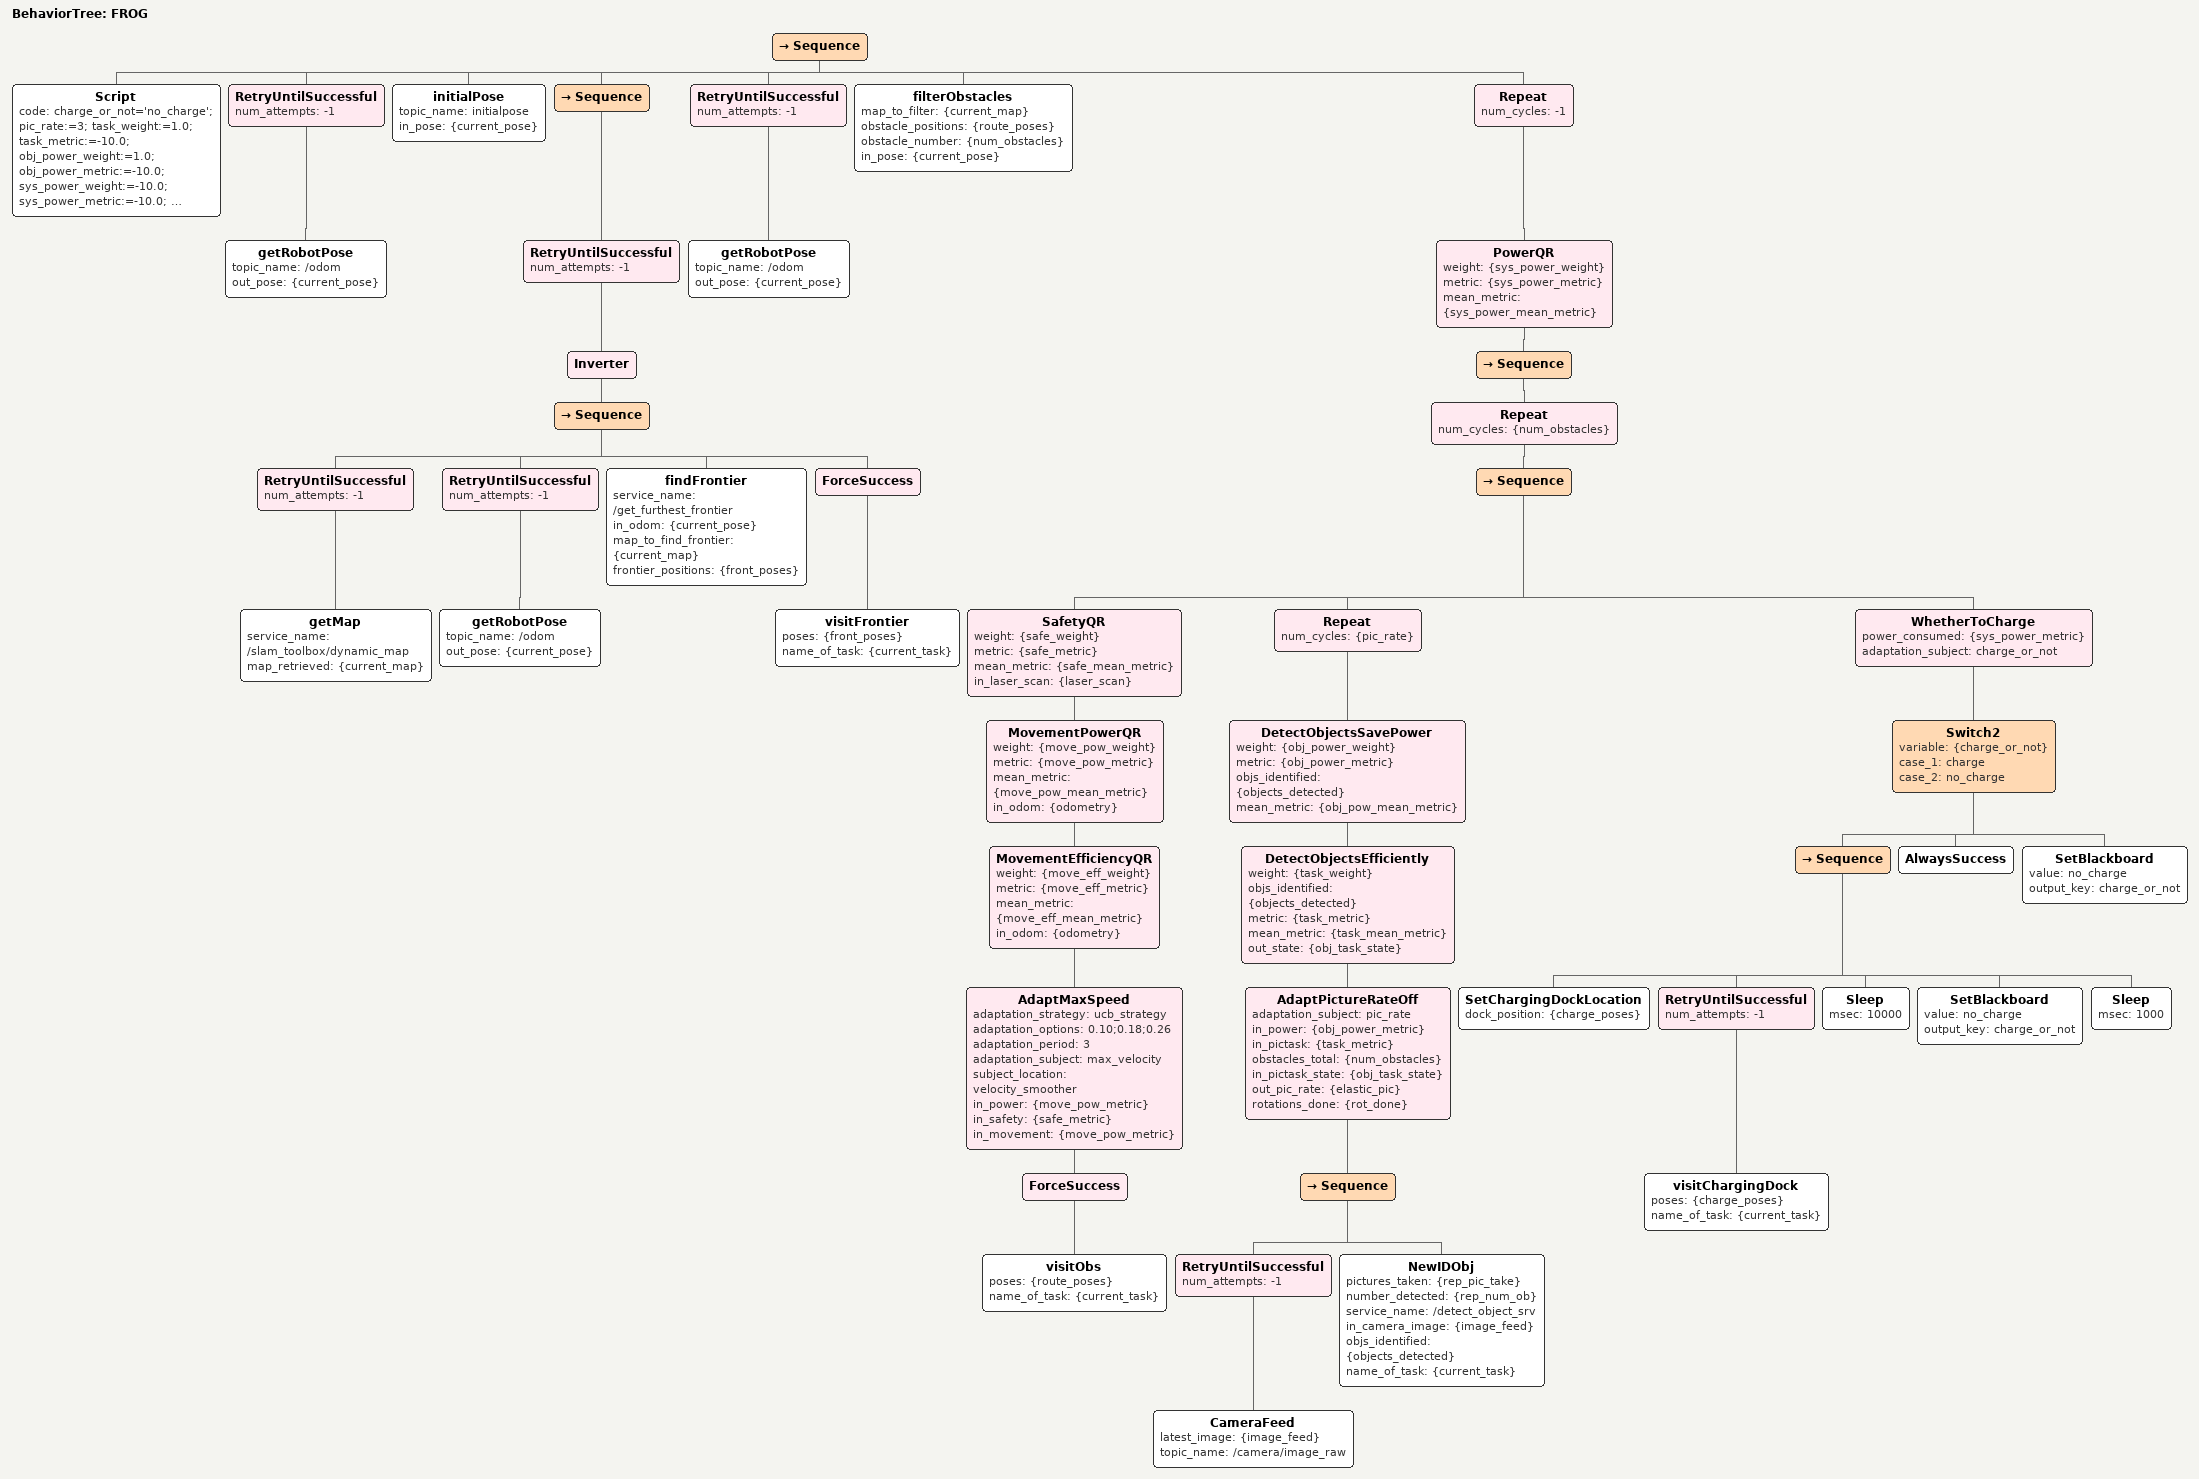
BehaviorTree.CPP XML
<root BTCPP_format="4">
  <BehaviorTree ID="FROG">

	<Sequence>
		<Script code="charge_or_not='no_charge'; pic_rate:=3; task_weight:=1.0; task_metric:=-10.0; obj_power_weight:=1.0; obj_power_metric:=-10.0; sys_power_weight:=-10.0; sys_power_metric:=-10.0; move_pow_weight:=1.0; move_pow_metric:=-10.0; move_eff_weight:=1.0; move_eff_metric:=-10.0; safe_weight:=1.0; safe_metric:=-10.0"/>

		<RetryUntilSuccessful num_attempts="-1">
			<getRobotPose topic_name="/odom" out_pose="{current_pose}" />
		</RetryUntilSuccessful>
		<initialPose topic_name="initialpose" in_pose="{current_pose}" />

		<Sequence>
			<RetryUntilSuccessful num_attempts="-1">
				<Inverter>
					<Sequence>
						<RetryUntilSuccessful num_attempts="-1">
							<getMap service_name="/slam_toolbox/dynamic_map" map_retrieved="{current_map}"/>
						</RetryUntilSuccessful>

						<RetryUntilSuccessful num_attempts="-1">
							<getRobotPose topic_name="/odom" out_pose="{current_pose}" />
						</RetryUntilSuccessful>

						<findFrontier service_name="/get_furthest_frontier" in_odom="{current_pose}" map_to_find_frontier="{current_map}" frontier_positions="{front_poses}"/>

						<ForceSuccess>
							<visitFrontier poses="{front_poses}" name_of_task="{current_task}"/>
						</ForceSuccess>
					</Sequence>
				</Inverter>
			</RetryUntilSuccessful>

		</Sequence>

		<RetryUntilSuccessful num_attempts="-1">
			<getRobotPose topic_name="/odom" out_pose="{current_pose}" />
		</RetryUntilSuccessful>

		<filterObstacles map_to_filter="{current_map}" obstacle_positions="{route_poses}" obstacle_number="{num_obstacles}" in_pose="{current_pose}"/>

		<Repeat num_cycles="-1">
			<PowerQR weight="{sys_power_weight}" metric="{sys_power_metric}" mean_metric="{sys_power_mean_metric}">

				<Sequence>
							<Repeat num_cycles="{num_obstacles}">
								<Sequence>
									<SafetyQR weight="{safe_weight}" metric="{safe_metric}" mean_metric="{safe_mean_metric}" in_laser_scan="{laser_scan}">
										<MovementPowerQR weight="{move_pow_weight}" metric="{move_pow_metric}" mean_metric="{move_pow_mean_metric}" in_odom="{odometry}">
											<MovementEfficiencyQR weight="{move_eff_weight}" metric="{move_eff_metric}" mean_metric="{move_eff_mean_metric}" in_odom="{odometry}">
												<AdaptMaxSpeed adaptation_strategy="ucb_strategy" adaptation_options="0.10;0.18;0.26" adaptation_period="3" adaptation_subject="max_velocity" subject_location="velocity_smoother" in_power="{move_pow_metric}" in_safety="{safe_metric}" in_movement="{move_pow_metric}" >
													<ForceSuccess>
														<visitObs poses="{route_poses}" name_of_task="{current_task}"/>
													</ForceSuccess>
												</AdaptMaxSpeed>
											</MovementEfficiencyQR>
										</MovementPowerQR>
									</SafetyQR>

									<Repeat num_cycles="{pic_rate}">
										<DetectObjectsSavePower weight="{obj_power_weight}" metric="{obj_power_metric}" objs_identified="{objects_detected}" mean_metric="{obj_pow_mean_metric}">
											<DetectObjectsEfficiently weight="{task_weight}" objs_identified="{objects_detected}" metric="{task_metric}" mean_metric="{task_mean_metric}" out_state="{obj_task_state}" >
												<AdaptPictureRateOff adaptation_subject="pic_rate" in_power="{obj_power_metric}" in_pictask="{task_metric}" obstacles_total="{num_obstacles}" in_pictask_state="{obj_task_state}" out_pic_rate="{elastic_pic}" rotations_done="{rot_done}">
													<Sequence>
														<RetryUntilSuccessful num_attempts="-1">
															<CameraFeed latest_image="{image_feed}" topic_name="/camera/image_raw"/>
														</RetryUntilSuccessful>
														<NewIDObj pictures_taken="{rep_pic_take}" number_detected="{rep_num_ob}" service_name="/detect_object_srv" in_camera_image="{image_feed}" objs_identified="{objects_detected}" name_of_task="{current_task}"/>
													</Sequence>
												</AdaptPictureRateOff>
											</DetectObjectsEfficiently>
										</DetectObjectsSavePower>
									</Repeat>
									<WhetherToCharge power_consumed="{sys_power_metric}" adaptation_subject="charge_or_not" >
										<Switch2 variable="{charge_or_not}" case_1="charge" case_2="no_charge">
										<Sequence>
											<SetChargingDockLocation dock_position="{charge_poses}"/>
											<RetryUntilSuccessful num_attempts="-1">
												<visitChargingDock poses="{charge_poses}" name_of_task="{current_task}"/>
											</RetryUntilSuccessful>
											<Sleep msec="10000"/>
											<SetBlackboard value="no_charge" output_key="charge_or_not" />
											<Sleep msec="1000"/>

										</Sequence>
										<AlwaysSuccess/>
										<SetBlackboard value="no_charge" output_key="charge_or_not" />
										</Switch2>
									</WhetherToCharge>

								</Sequence>
							</Repeat>
				</Sequence>

			</PowerQR>
		</Repeat>

	</Sequence>
  </BehaviorTree>
</root>
